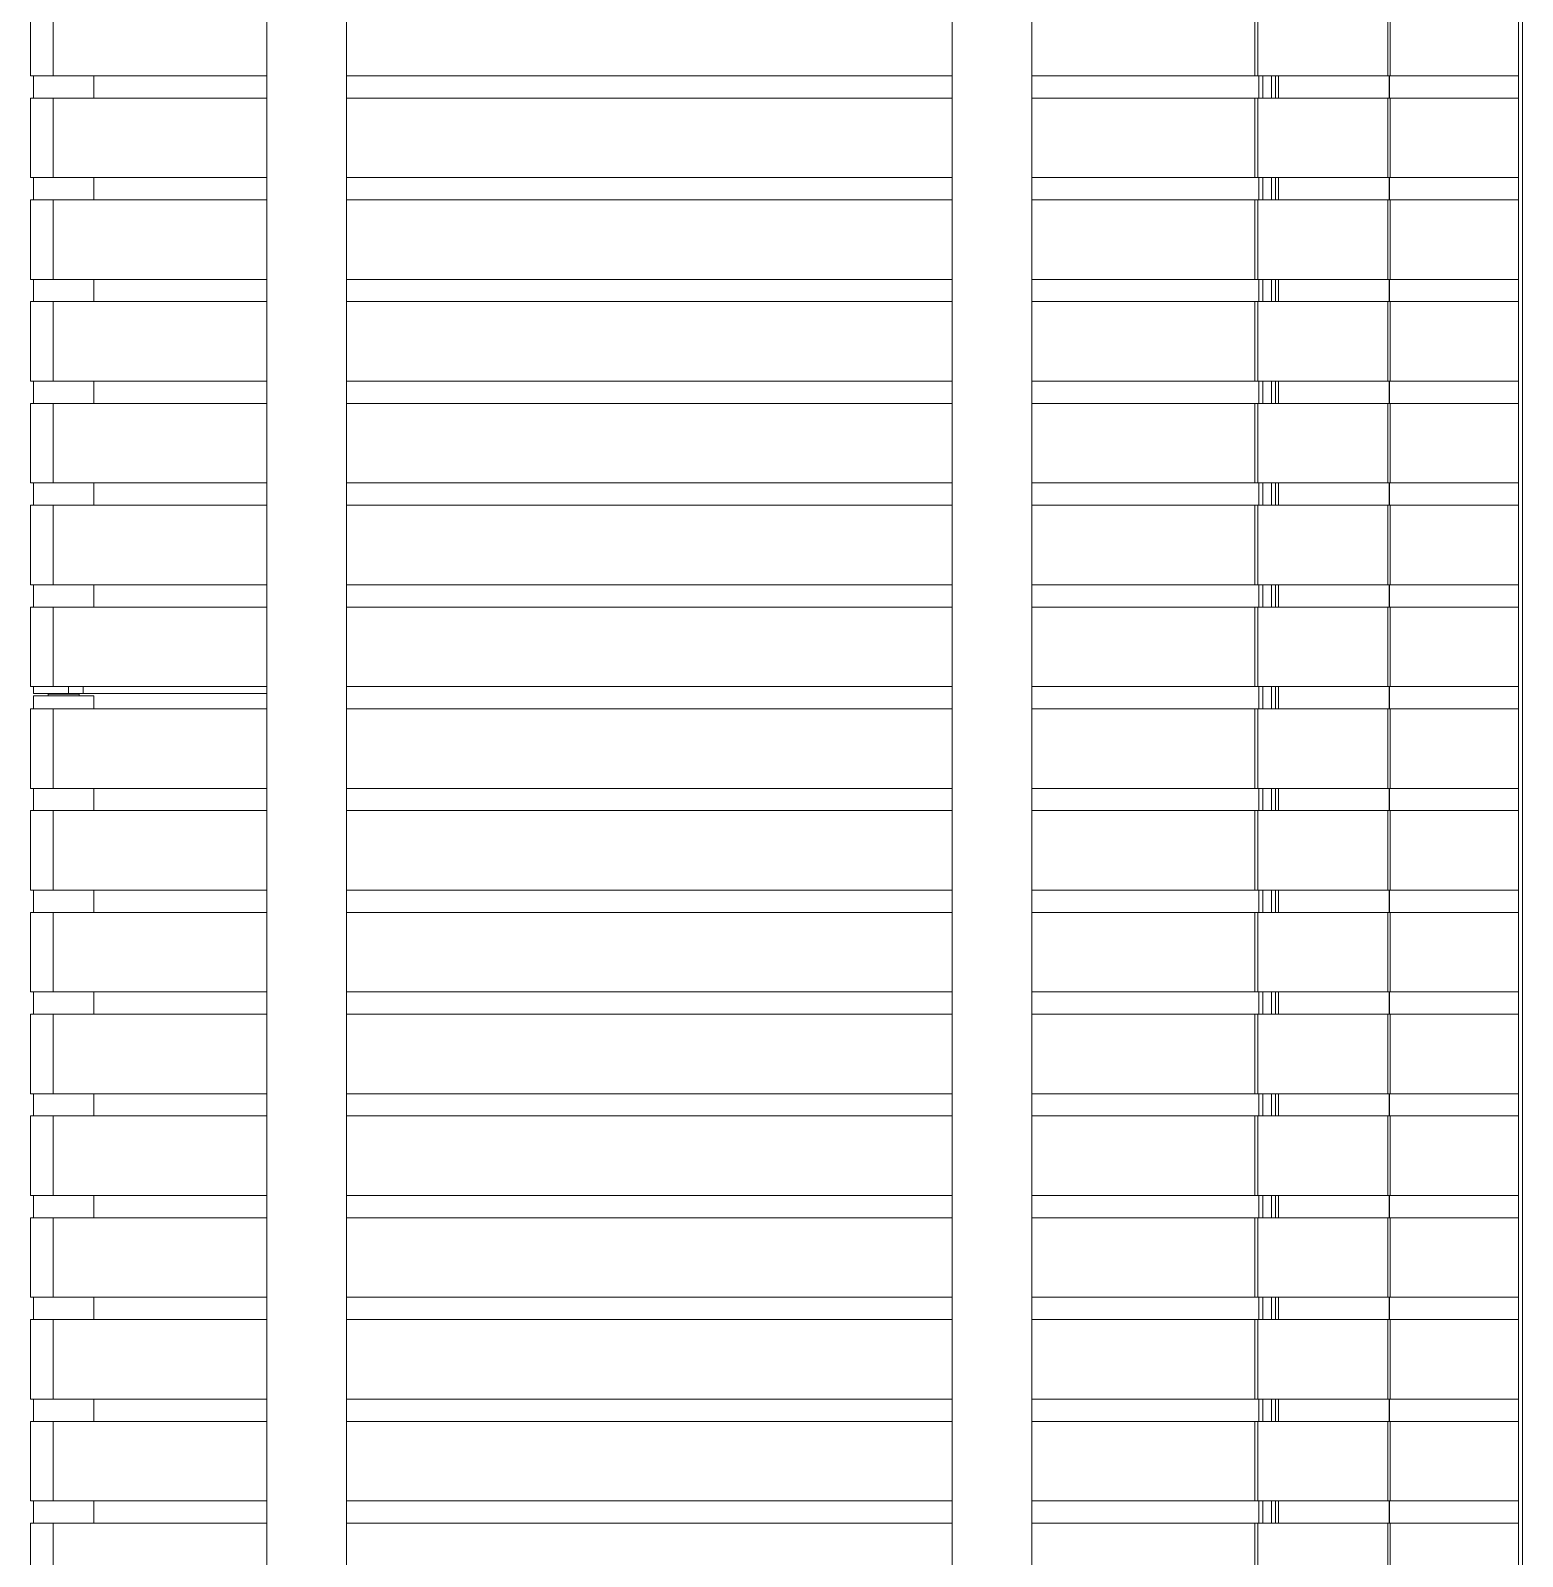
# Model space of a CAD drawing. Header units: millimetres. Extents: x 8553 to 58453, y 11523 to 43612.
# Drawn here: x 48689 to 49440, y 20939 to 21706 of the extents above; entities that cross this region are included whole.
import ezdxf

# ---------------------------------------------------------------- set-up
doc = ezdxf.new("R2010")
doc.units = ezdxf.units.MM

msp = doc.modelspace()

# ---------------------------------------------------------------- linework, layer by layer
at = {"linetype": 'Continuous', "lineweight": 15}
for p, q in [((49437.751, 19579.326), (49437.751, 22331.56)), ((49439.751, 22331.96), (49439.751, 19578.926)), ((48808.083, 22271.382), (48808.083, 19649.782)), ((48848.083, 19649.782), (48848.083, 22271.382)), ((49152.846, 22271.382), (49152.846, 19649.782)), ((49192.846, 19649.782), (49192.846, 22271.382)), ((48689.15, 21723.677), (48689.15, 21683.677)), ((48700.512, 21723.677), (48700.512, 21683.677)), ((49305.084, 21723.677), (49305.084, 21683.677)), ((49306.525, 21723.677), (49306.525, 21683.677)), ((49372.028, 21723.677), (49372.028, 21683.677)), ((49373.191, 21723.677), (49373.191, 21683.677)), ((48689.15, 21683.677), (48700.512, 21683.677)), ((48690.644, 21683.677), (48690.644, 21672.477)), ((48690.644, 21683.677), (48690.644, 21672.477)), ((48808.083, 21683.677), (48700.512, 21683.677)), ((48721.044, 21672.477), (48721.044, 21683.677)), ((48721.044, 21672.477), (48721.044, 21683.677)), ((49152.846, 21683.677), (48848.083, 21683.677)), ((49305.084, 21683.677), (49192.846, 21683.677)), ((49306.525, 21683.677), (49305.084, 21683.677)), ((49372.028, 21683.677), (49306.525, 21683.677)), ((49307.152, 21683.677), (49307.152, 21672.477)), ((49309.137, 21683.677), (49309.137, 21672.477)), ((49313.41, 21683.677), (49313.41, 21672.477)), ((49313.474, 21672.477), (49313.474, 21683.677)), ((49315.483, 21683.677), (49315.483, 21672.477)), ((49317.003, 21683.677), (49317.003, 21672.477)), ((49373.191, 21683.677), (49372.028, 21683.677)), ((49372.655, 21683.677), (49372.655, 21672.477)), ((49372.919, 21683.677), (49372.919, 21672.477)), ((49437.751, 21683.677), (49373.191, 21683.677)), ((48689.15, 21672.477), (48689.15, 21632.477)), ((48689.15, 21672.477), (48700.512, 21672.477)), ((48700.512, 21672.477), (48700.512, 21632.477)), ((48808.083, 21672.477), (48700.512, 21672.477)), ((49152.846, 21672.477), (48848.083, 21672.477)), ((49305.084, 21672.477), (49192.846, 21672.477)), ((49305.084, 21672.477), (49305.084, 21632.477)), ((49306.525, 21672.477), (49305.084, 21672.477)), ((49306.525, 21672.477), (49306.525, 21632.477)), ((49372.028, 21672.477), (49306.525, 21672.477)), ((49372.028, 21672.477), (49372.028, 21632.477)), ((49373.191, 21672.477), (49372.028, 21672.477)), ((49373.191, 21672.477), (49373.191, 21632.477)), ((49437.751, 21672.477), (49373.191, 21672.477)), ((48689.15, 21632.477), (48700.512, 21632.477)), ((48690.644, 21632.477), (48690.644, 21621.277)), ((48690.644, 21632.477), (48690.644, 21621.277)), ((48808.083, 21632.477), (48700.512, 21632.477)), ((48721.044, 21621.277), (48721.044, 21632.477)), ((48721.044, 21621.277), (48721.044, 21632.477)), ((49152.846, 21632.477), (48848.083, 21632.477)), ((49305.084, 21632.477), (49192.846, 21632.477)), ((49306.525, 21632.477), (49305.084, 21632.477)), ((49372.028, 21632.477), (49306.525, 21632.477)), ((49307.152, 21632.477), (49307.152, 21621.277)), ((49309.137, 21632.477), (49309.137, 21621.277)), ((49313.41, 21632.477), (49313.41, 21621.277)), ((49313.474, 21621.277), (49313.474, 21632.477)), ((49315.483, 21632.477), (49315.483, 21621.277)), ((49317.003, 21632.477), (49317.003, 21621.277)), ((49373.191, 21632.477), (49372.028, 21632.477)), ((49372.655, 21632.477), (49372.655, 21621.277)), ((49372.919, 21632.477), (49372.919, 21621.277)), ((49437.751, 21632.477), (49373.191, 21632.477)), ((48689.15, 21621.277), (48689.15, 21581.277)), ((48689.15, 21621.277), (48700.512, 21621.277)), ((48700.512, 21621.277), (48700.512, 21581.277)), ((48808.083, 21621.277), (48700.512, 21621.277)), ((49152.846, 21621.277), (48848.083, 21621.277)), ((49305.084, 21621.277), (49192.846, 21621.277)), ((49305.084, 21621.277), (49305.084, 21581.277)), ((49306.525, 21621.277), (49305.084, 21621.277)), ((49306.525, 21621.277), (49306.525, 21581.277)), ((49372.028, 21621.277), (49306.525, 21621.277)), ((49372.028, 21621.277), (49372.028, 21581.277)), ((49373.191, 21621.277), (49372.028, 21621.277)), ((49373.191, 21621.277), (49373.191, 21581.277)), ((49437.751, 21621.277), (49373.191, 21621.277)), ((48689.15, 21581.277), (48700.512, 21581.277)), ((48690.644, 21581.277), (48690.644, 21570.077)), ((48690.644, 21581.277), (48690.644, 21570.077)), ((48808.083, 21581.277), (48700.512, 21581.277)), ((48721.044, 21570.077), (48721.044, 21581.277)), ((48721.044, 21570.077), (48721.044, 21581.277)), ((49152.846, 21581.277), (48848.083, 21581.277)), ((49305.084, 21581.277), (49192.846, 21581.277)), ((49306.525, 21581.277), (49305.084, 21581.277)), ((49372.028, 21581.277), (49306.525, 21581.277)), ((49307.152, 21581.277), (49307.152, 21570.077)), ((49309.137, 21581.277), (49309.137, 21570.077)), ((49313.41, 21581.277), (49313.41, 21570.077)), ((49313.474, 21570.077), (49313.474, 21581.277)), ((49315.483, 21581.277), (49315.483, 21570.077)), ((49317.003, 21581.277), (49317.003, 21570.077)), ((49373.191, 21581.277), (49372.028, 21581.277)), ((49372.655, 21581.277), (49372.655, 21570.077)), ((49372.919, 21581.277), (49372.919, 21570.077)), ((49437.751, 21581.277), (49373.191, 21581.277)), ((48689.15, 21570.077), (48689.15, 21530.077)), ((48689.15, 21570.077), (48700.512, 21570.077)), ((48700.512, 21570.077), (48700.512, 21530.077)), ((48808.083, 21570.077), (48700.512, 21570.077)), ((49152.846, 21570.077), (48848.083, 21570.077)), ((49305.084, 21570.077), (49192.846, 21570.077)), ((49305.084, 21570.077), (49305.084, 21530.077)), ((49306.525, 21570.077), (49305.084, 21570.077)), ((49306.525, 21570.077), (49306.525, 21530.077)), ((49372.028, 21570.077), (49306.525, 21570.077)), ((49372.028, 21570.077), (49372.028, 21530.077)), ((49373.191, 21570.077), (49372.028, 21570.077)), ((49373.191, 21570.077), (49373.191, 21530.077)), ((49437.751, 21570.077), (49373.191, 21570.077)), ((48689.15, 21530.077), (48700.512, 21530.077)), ((48690.644, 21530.077), (48690.644, 21518.877)), ((48690.644, 21530.077), (48690.644, 21518.877)), ((48808.083, 21530.077), (48700.512, 21530.077)), ((48721.044, 21518.877), (48721.044, 21530.077)), ((48721.044, 21518.877), (48721.044, 21530.077)), ((49152.846, 21530.077), (48848.083, 21530.077)), ((49305.084, 21530.077), (49192.846, 21530.077)), ((49306.525, 21530.077), (49305.084, 21530.077)), ((49372.028, 21530.077), (49306.525, 21530.077)), ((49307.152, 21530.077), (49307.152, 21518.877)), ((49309.137, 21530.077), (49309.137, 21518.877)), ((49313.41, 21530.077), (49313.41, 21518.877)), ((49313.474, 21518.877), (49313.474, 21530.077)), ((49315.483, 21530.077), (49315.483, 21518.877)), ((49317.003, 21530.077), (49317.003, 21518.877)), ((49373.191, 21530.077), (49372.028, 21530.077)), ((49372.655, 21530.077), (49372.655, 21518.877)), ((49372.919, 21530.077), (49372.919, 21518.877)), ((49437.751, 21530.077), (49373.191, 21530.077)), ((48689.15, 21518.877), (48689.15, 21478.877)), ((48689.15, 21518.877), (48700.512, 21518.877)), ((48700.512, 21518.877), (48700.512, 21478.877)), ((48808.083, 21518.877), (48700.512, 21518.877)), ((49152.846, 21518.877), (48848.083, 21518.877)), ((49305.084, 21518.877), (49192.846, 21518.877)), ((49305.084, 21518.877), (49305.084, 21478.877)), ((49306.525, 21518.877), (49305.084, 21518.877)), ((49306.525, 21518.877), (49306.525, 21478.877)), ((49372.028, 21518.877), (49306.525, 21518.877)), ((49372.028, 21518.877), (49372.028, 21478.877)), ((49373.191, 21518.877), (49372.028, 21518.877)), ((49373.191, 21518.877), (49373.191, 21478.877)), ((49437.751, 21518.877), (49373.191, 21518.877)), ((48689.15, 21478.877), (48700.512, 21478.877)), ((48690.644, 21478.877), (48690.644, 21467.677)), ((48690.644, 21478.877), (48690.644, 21467.677)), ((48808.083, 21478.877), (48700.512, 21478.877)), ((48721.044, 21467.677), (48721.044, 21478.877)), ((48721.044, 21467.677), (48721.044, 21478.877)), ((49152.846, 21478.877), (48848.083, 21478.877)), ((49305.084, 21478.877), (49192.846, 21478.877)), ((49306.525, 21478.877), (49305.084, 21478.877)), ((49372.028, 21478.877), (49306.525, 21478.877)), ((49307.152, 21478.877), (49307.152, 21467.677)), ((49309.137, 21478.877), (49309.137, 21467.677)), ((49313.41, 21478.877), (49313.41, 21467.677)), ((49313.474, 21467.677), (49313.474, 21478.877)), ((49315.483, 21478.877), (49315.483, 21467.677)), ((49317.003, 21478.877), (49317.003, 21467.677)), ((49373.191, 21478.877), (49372.028, 21478.877)), ((49372.655, 21478.877), (49372.655, 21467.677)), ((49372.919, 21478.877), (49372.919, 21467.677)), ((49437.751, 21478.877), (49373.191, 21478.877)), ((48689.15, 21467.677), (48689.15, 21427.677)), ((48689.15, 21467.677), (48700.512, 21467.677)), ((48700.512, 21467.677), (48700.512, 21427.677)), ((48808.083, 21467.677), (48700.512, 21467.677)), ((49152.846, 21467.677), (48848.083, 21467.677)), ((49305.084, 21467.677), (49192.846, 21467.677)), ((49305.084, 21467.677), (49305.084, 21427.677)), ((49306.525, 21467.677), (49305.084, 21467.677)), ((49306.525, 21467.677), (49306.525, 21427.677)), ((49372.028, 21467.677), (49306.525, 21467.677)), ((49372.028, 21467.677), (49372.028, 21427.677)), ((49373.191, 21467.677), (49372.028, 21467.677)), ((49373.191, 21467.677), (49373.191, 21427.677)), ((49437.751, 21467.677), (49373.191, 21467.677)), ((48689.15, 21427.677), (48700.512, 21427.677)), ((48690.644, 21427.677), (48690.644, 21416.477)), ((48690.644, 21427.677), (48690.644, 21416.477)), ((48808.083, 21427.677), (48700.512, 21427.677)), ((48721.044, 21416.477), (48721.044, 21427.677)), ((48721.044, 21416.477), (48721.044, 21427.677)), ((49152.846, 21427.677), (48848.083, 21427.677)), ((49305.084, 21427.677), (49192.846, 21427.677)), ((49306.525, 21427.677), (49305.084, 21427.677)), ((49372.028, 21427.677), (49306.525, 21427.677)), ((49307.152, 21427.677), (49307.152, 21416.477)), ((49309.137, 21427.677), (49309.137, 21416.477)), ((49313.41, 21427.677), (49313.41, 21416.477)), ((49313.474, 21416.477), (49313.474, 21427.677)), ((49315.483, 21427.677), (49315.483, 21416.477)), ((49317.003, 21427.677), (49317.003, 21416.477)), ((49373.191, 21427.677), (49372.028, 21427.677)), ((49372.655, 21427.677), (49372.655, 21416.477)), ((49372.919, 21427.677), (49372.919, 21416.477)), ((49437.751, 21427.677), (49373.191, 21427.677)), ((48689.15, 21416.477), (48689.15, 21376.477)), ((48689.15, 21416.477), (48700.512, 21416.477)), ((48700.512, 21416.477), (48700.512, 21376.477)), ((48808.083, 21416.477), (48700.512, 21416.477)), ((49152.846, 21416.477), (48848.083, 21416.477)), ((49305.084, 21416.477), (49192.846, 21416.477)), ((49305.084, 21416.477), (49305.084, 21376.477)), ((49306.525, 21416.477), (49305.084, 21416.477)), ((49306.525, 21416.477), (49306.525, 21376.477)), ((49372.028, 21416.477), (49306.525, 21416.477)), ((49372.028, 21416.477), (49372.028, 21376.477)), ((49373.191, 21416.477), (49372.028, 21416.477)), ((49373.191, 21416.477), (49373.191, 21376.477)), ((49437.751, 21416.477), (49373.191, 21416.477)), ((48689.15, 21376.477), (48700.512, 21376.477)), ((48690.644, 21376.477), (48690.644, 21373.043)), ((48808.083, 21376.477), (48700.512, 21376.477)), ((48708.339, 21373.043), (48708.339, 21376.477)), ((48715.571, 21376.477), (48715.571, 21373.043)), ((49152.846, 21376.477), (48848.083, 21376.477)), ((49305.084, 21376.477), (49192.846, 21376.477)), ((49306.525, 21376.477), (49305.084, 21376.477)), ((49372.028, 21376.477), (49306.525, 21376.477)), ((49307.152, 21376.477), (49307.152, 21365.277)), ((49309.137, 21376.477), (49309.137, 21365.277)), ((49313.41, 21376.477), (49313.41, 21365.277)), ((49313.474, 21365.277), (49313.474, 21376.477)), ((49315.483, 21376.477), (49315.483, 21365.277)), ((49317.003, 21376.477), (49317.003, 21365.277)), ((49373.191, 21376.477), (49372.028, 21376.477)), ((49372.655, 21376.477), (49372.655, 21365.277)), ((49372.919, 21376.477), (49372.919, 21365.277)), ((49437.751, 21376.477), (49373.191, 21376.477)), ((48690.644, 21373.043), (48708.339, 21373.043)), ((48690.644, 21371.843), (48690.644, 21365.277)), ((48690.644, 21371.843), (48691.716, 21371.843)), ((48691.716, 21371.843), (48721.044, 21371.843)), ((48698.444, 21373.043), (48698.044, 21372.643)), ((48698.044, 21372.643), (48698.044, 21371.843)), ((48698.044, 21372.643), (48712.269, 21372.643)), ((48715.571, 21373.043), (48708.339, 21373.043)), ((48712.269, 21372.643), (48713.644, 21372.643)), ((48713.644, 21372.643), (48713.244, 21373.043)), ((48713.644, 21371.843), (48713.644, 21372.643)), ((48715.571, 21373.043), (48808.083, 21373.043)), ((48721.044, 21365.277), (48721.044, 21371.843)), ((48689.15, 21365.277), (48689.15, 21325.277)), ((48689.15, 21365.277), (48700.512, 21365.277)), ((48700.512, 21365.277), (48700.512, 21325.277)), ((48808.083, 21365.277), (48700.512, 21365.277)), ((49152.846, 21365.277), (48848.083, 21365.277)), ((49305.084, 21365.277), (49192.846, 21365.277)), ((49305.084, 21365.277), (49305.084, 21325.277)), ((49306.525, 21365.277), (49305.084, 21365.277)), ((49306.525, 21365.277), (49306.525, 21325.277)), ((49372.028, 21365.277), (49306.525, 21365.277)), ((49372.028, 21365.277), (49372.028, 21325.277)), ((49373.191, 21365.277), (49372.028, 21365.277)), ((49373.191, 21365.277), (49373.191, 21325.277)), ((49437.751, 21365.277), (49373.191, 21365.277)), ((48689.15, 21325.277), (48700.512, 21325.277)), ((48690.644, 21325.277), (48690.644, 21314.077)), ((48808.083, 21325.277), (48700.512, 21325.277)), ((48721.044, 21314.077), (48721.044, 21325.277)), ((49152.846, 21325.277), (48848.083, 21325.277)), ((49305.084, 21325.277), (49192.846, 21325.277)), ((49306.525, 21325.277), (49305.084, 21325.277)), ((49372.028, 21325.277), (49306.525, 21325.277)), ((49307.152, 21325.277), (49307.152, 21314.077)), ((49309.137, 21325.277), (49309.137, 21314.077)), ((49313.41, 21325.277), (49313.41, 21314.077)), ((49313.474, 21314.077), (49313.474, 21325.277)), ((49315.483, 21325.277), (49315.483, 21314.077)), ((49317.003, 21325.277), (49317.003, 21314.077)), ((49373.191, 21325.277), (49372.028, 21325.277)), ((49372.655, 21325.277), (49372.655, 21314.077)), ((49372.919, 21325.277), (49372.919, 21314.077)), ((49437.751, 21325.277), (49373.191, 21325.277)), ((48689.15, 21314.077), (48689.15, 21274.077)), ((48689.15, 21314.077), (48700.512, 21314.077)), ((48700.512, 21314.077), (48700.512, 21274.077)), ((48808.083, 21314.077), (48700.512, 21314.077)), ((49152.846, 21314.077), (48848.083, 21314.077)), ((49305.084, 21314.077), (49192.846, 21314.077)), ((49305.084, 21314.077), (49305.084, 21274.077)), ((49306.525, 21314.077), (49305.084, 21314.077)), ((49306.525, 21314.077), (49306.525, 21274.077)), ((49372.028, 21314.077), (49306.525, 21314.077)), ((49372.028, 21314.077), (49372.028, 21274.077)), ((49373.191, 21314.077), (49372.028, 21314.077)), ((49373.191, 21314.077), (49373.191, 21274.077)), ((49437.751, 21314.077), (49373.191, 21314.077)), ((48689.15, 21274.077), (48700.512, 21274.077)), ((48690.644, 21274.077), (48690.644, 21262.877)), ((48808.083, 21274.077), (48700.512, 21274.077)), ((48721.044, 21262.877), (48721.044, 21274.077)), ((49152.846, 21274.077), (48848.083, 21274.077)), ((49305.084, 21274.077), (49192.846, 21274.077)), ((49306.525, 21274.077), (49305.084, 21274.077)), ((49372.028, 21274.077), (49306.525, 21274.077)), ((49307.152, 21274.077), (49307.152, 21262.877)), ((49309.137, 21274.077), (49309.137, 21262.877)), ((49313.41, 21274.077), (49313.41, 21262.877)), ((49313.474, 21262.877), (49313.474, 21274.077)), ((49315.483, 21274.077), (49315.483, 21262.877)), ((49317.003, 21274.077), (49317.003, 21262.877)), ((49373.191, 21274.077), (49372.028, 21274.077)), ((49372.655, 21274.077), (49372.655, 21262.877)), ((49372.919, 21274.077), (49372.919, 21262.877)), ((49437.751, 21274.077), (49373.191, 21274.077)), ((48689.15, 21262.877), (48689.15, 21222.877)), ((48689.15, 21262.877), (48700.512, 21262.877)), ((48700.512, 21262.877), (48700.512, 21222.877)), ((48808.083, 21262.877), (48700.512, 21262.877)), ((49152.846, 21262.877), (48848.083, 21262.877)), ((49305.084, 21262.877), (49192.846, 21262.877)), ((49305.084, 21262.877), (49305.084, 21222.877)), ((49306.525, 21262.877), (49305.084, 21262.877)), ((49306.525, 21262.877), (49306.525, 21222.877)), ((49372.028, 21262.877), (49306.525, 21262.877)), ((49372.028, 21262.877), (49372.028, 21222.877)), ((49373.191, 21262.877), (49372.028, 21262.877)), ((49373.191, 21262.877), (49373.191, 21222.877)), ((49437.751, 21262.877), (49373.191, 21262.877)), ((48689.15, 21222.877), (48700.512, 21222.877)), ((48690.644, 21222.877), (48690.644, 21211.677)), ((48808.083, 21222.877), (48700.512, 21222.877)), ((48721.044, 21211.677), (48721.044, 21222.877)), ((49152.846, 21222.877), (48848.083, 21222.877)), ((49305.084, 21222.877), (49192.846, 21222.877)), ((49306.525, 21222.877), (49305.084, 21222.877)), ((49372.028, 21222.877), (49306.525, 21222.877)), ((49307.152, 21222.877), (49307.152, 21211.677)), ((49309.137, 21222.877), (49309.137, 21211.677)), ((49313.41, 21222.877), (49313.41, 21211.677)), ((49313.474, 21211.677), (49313.474, 21222.877)), ((49315.483, 21222.877), (49315.483, 21211.677)), ((49317.003, 21222.877), (49317.003, 21211.677)), ((49373.191, 21222.877), (49372.028, 21222.877)), ((49372.655, 21222.877), (49372.655, 21211.677)), ((49372.919, 21222.877), (49372.919, 21211.677)), ((49437.751, 21222.877), (49373.191, 21222.877)), ((48689.15, 21211.677), (48689.15, 21171.677)), ((48689.15, 21211.677), (48700.512, 21211.677)), ((48700.512, 21211.677), (48700.512, 21171.677)), ((48808.083, 21211.677), (48700.512, 21211.677)), ((49152.846, 21211.677), (48848.083, 21211.677)), ((49305.084, 21211.677), (49192.846, 21211.677)), ((49305.084, 21211.677), (49305.084, 21171.677)), ((49306.525, 21211.677), (49305.084, 21211.677)), ((49306.525, 21211.677), (49306.525, 21171.677)), ((49372.028, 21211.677), (49306.525, 21211.677)), ((49372.028, 21211.677), (49372.028, 21171.677)), ((49373.191, 21211.677), (49372.028, 21211.677)), ((49373.191, 21211.677), (49373.191, 21171.677)), ((49437.751, 21211.677), (49373.191, 21211.677)), ((48689.15, 21171.677), (48700.512, 21171.677)), ((48690.644, 21171.677), (48690.644, 21160.477)), ((48808.083, 21171.677), (48700.512, 21171.677)), ((48721.044, 21160.477), (48721.044, 21171.677)), ((49152.846, 21171.677), (48848.083, 21171.677)), ((49305.084, 21171.677), (49192.846, 21171.677)), ((49306.525, 21171.677), (49305.084, 21171.677)), ((49372.028, 21171.677), (49306.525, 21171.677)), ((49307.152, 21171.677), (49307.152, 21160.477)), ((49309.137, 21171.677), (49309.137, 21160.477)), ((49313.41, 21171.677), (49313.41, 21160.477)), ((49313.474, 21160.477), (49313.474, 21171.677)), ((49315.483, 21171.677), (49315.483, 21160.477)), ((49317.003, 21171.677), (49317.003, 21160.477)), ((49373.191, 21171.677), (49372.028, 21171.677)), ((49372.655, 21171.677), (49372.655, 21160.477)), ((49372.919, 21171.677), (49372.919, 21160.477)), ((49437.751, 21171.677), (49373.191, 21171.677)), ((48689.15, 21160.477), (48689.15, 21120.477)), ((48689.15, 21160.477), (48700.512, 21160.477)), ((48700.512, 21160.477), (48700.512, 21120.477)), ((48808.083, 21160.477), (48700.512, 21160.477)), ((49152.846, 21160.477), (48848.083, 21160.477)), ((49305.084, 21160.477), (49192.846, 21160.477)), ((49305.084, 21160.477), (49305.084, 21120.477)), ((49306.525, 21160.477), (49305.084, 21160.477)), ((49306.525, 21160.477), (49306.525, 21120.477)), ((49372.028, 21160.477), (49306.525, 21160.477)), ((49372.028, 21160.477), (49372.028, 21120.477)), ((49373.191, 21160.477), (49372.028, 21160.477)), ((49373.191, 21160.477), (49373.191, 21120.477)), ((49437.751, 21160.477), (49373.191, 21160.477)), ((48689.15, 21120.477), (48700.512, 21120.477)), ((48690.644, 21120.477), (48690.644, 21109.277)), ((48808.083, 21120.477), (48700.512, 21120.477)), ((48721.044, 21109.277), (48721.044, 21120.477)), ((49152.846, 21120.477), (48848.083, 21120.477)), ((49305.084, 21120.477), (49192.846, 21120.477)), ((49306.525, 21120.477), (49305.084, 21120.477)), ((49372.028, 21120.477), (49306.525, 21120.477)), ((49307.152, 21120.477), (49307.152, 21109.277)), ((49309.137, 21120.477), (49309.137, 21109.277)), ((49313.41, 21120.477), (49313.41, 21109.277)), ((49313.474, 21109.277), (49313.474, 21120.477)), ((49315.483, 21120.477), (49315.483, 21109.277)), ((49317.003, 21120.477), (49317.003, 21109.277)), ((49373.191, 21120.477), (49372.028, 21120.477)), ((49372.655, 21120.477), (49372.655, 21109.277)), ((49372.919, 21120.477), (49372.919, 21109.277)), ((49437.751, 21120.477), (49373.191, 21120.477)), ((48689.15, 21109.277), (48689.15, 21069.277)), ((48689.15, 21109.277), (48700.512, 21109.277)), ((48700.512, 21109.277), (48700.512, 21069.277)), ((48808.083, 21109.277), (48700.512, 21109.277)), ((49152.846, 21109.277), (48848.083, 21109.277)), ((49305.084, 21109.277), (49192.846, 21109.277)), ((49305.084, 21109.277), (49305.084, 21069.277)), ((49306.525, 21109.277), (49305.084, 21109.277)), ((49306.525, 21109.277), (49306.525, 21069.277)), ((49372.028, 21109.277), (49306.525, 21109.277)), ((49372.028, 21109.277), (49372.028, 21069.277)), ((49373.191, 21109.277), (49372.028, 21109.277)), ((49373.191, 21109.277), (49373.191, 21069.277)), ((49437.751, 21109.277), (49373.191, 21109.277)), ((48689.15, 21069.277), (48700.512, 21069.277)), ((48690.644, 21069.277), (48690.644, 21058.077)), ((48808.083, 21069.277), (48700.512, 21069.277)), ((48721.044, 21058.077), (48721.044, 21069.277)), ((49152.846, 21069.277), (48848.083, 21069.277)), ((49305.084, 21069.277), (49192.846, 21069.277)), ((49306.525, 21069.277), (49305.084, 21069.277)), ((49372.028, 21069.277), (49306.525, 21069.277)), ((49307.152, 21069.277), (49307.152, 21058.077)), ((49309.137, 21069.277), (49309.137, 21058.077)), ((49313.41, 21069.277), (49313.41, 21058.077)), ((49313.474, 21058.077), (49313.474, 21069.277)), ((49315.483, 21069.277), (49315.483, 21058.077)), ((49317.003, 21069.277), (49317.003, 21058.077)), ((49373.191, 21069.277), (49372.028, 21069.277)), ((49372.655, 21069.277), (49372.655, 21058.077)), ((49372.919, 21069.277), (49372.919, 21058.077)), ((49437.751, 21069.277), (49373.191, 21069.277)), ((48689.15, 21058.077), (48689.15, 21018.077)), ((48689.15, 21058.077), (48700.512, 21058.077)), ((48700.512, 21058.077), (48700.512, 21018.077)), ((48808.083, 21058.077), (48700.512, 21058.077)), ((49152.846, 21058.077), (48848.083, 21058.077)), ((49305.084, 21058.077), (49192.846, 21058.077)), ((49305.084, 21058.077), (49305.084, 21018.077)), ((49306.525, 21058.077), (49305.084, 21058.077)), ((49306.525, 21058.077), (49306.525, 21018.077)), ((49372.028, 21058.077), (49306.525, 21058.077)), ((49372.028, 21058.077), (49372.028, 21018.077)), ((49373.191, 21058.077), (49372.028, 21058.077)), ((49373.191, 21058.077), (49373.191, 21018.077)), ((49437.751, 21058.077), (49373.191, 21058.077)), ((48689.15, 21018.077), (48700.512, 21018.077)), ((48690.644, 21018.077), (48690.644, 21006.877)), ((48808.083, 21018.077), (48700.512, 21018.077)), ((48721.044, 21006.877), (48721.044, 21018.077)), ((49152.846, 21018.077), (48848.083, 21018.077)), ((49305.084, 21018.077), (49192.846, 21018.077)), ((49306.525, 21018.077), (49305.084, 21018.077)), ((49372.028, 21018.077), (49306.525, 21018.077)), ((49307.152, 21018.077), (49307.152, 21006.877)), ((49309.137, 21018.077), (49309.137, 21006.877)), ((49313.41, 21018.077), (49313.41, 21006.877)), ((49313.474, 21006.877), (49313.474, 21018.077)), ((49315.483, 21018.077), (49315.483, 21006.877)), ((49317.003, 21018.077), (49317.003, 21006.877)), ((49373.191, 21018.077), (49372.028, 21018.077)), ((49372.655, 21018.077), (49372.655, 21006.877)), ((49372.919, 21018.077), (49372.919, 21006.877)), ((49437.751, 21018.077), (49373.191, 21018.077)), ((48689.15, 21006.877), (48689.15, 20966.877)), ((48689.15, 21006.877), (48700.512, 21006.877)), ((48700.512, 21006.877), (48700.512, 20966.877)), ((48808.083, 21006.877), (48700.512, 21006.877)), ((49152.846, 21006.877), (48848.083, 21006.877)), ((49305.084, 21006.877), (49192.846, 21006.877)), ((49305.084, 21006.877), (49305.084, 20966.877)), ((49306.525, 21006.877), (49305.084, 21006.877)), ((49306.525, 21006.877), (49306.525, 20966.877)), ((49372.028, 21006.877), (49306.525, 21006.877)), ((49372.028, 21006.877), (49372.028, 20966.877)), ((49373.191, 21006.877), (49372.028, 21006.877)), ((49373.191, 21006.877), (49373.191, 20966.877)), ((49437.751, 21006.877), (49373.191, 21006.877)), ((48689.15, 20966.877), (48700.512, 20966.877)), ((48690.644, 20966.877), (48690.644, 20955.677)), ((48808.083, 20966.877), (48700.512, 20966.877)), ((48721.044, 20955.677), (48721.044, 20966.877)), ((49152.846, 20966.877), (48848.083, 20966.877)), ((49305.084, 20966.877), (49192.846, 20966.877)), ((49306.525, 20966.877), (49305.084, 20966.877)), ((49372.028, 20966.877), (49306.525, 20966.877)), ((49307.152, 20966.877), (49307.152, 20955.677)), ((49309.137, 20966.877), (49309.137, 20955.677)), ((49313.41, 20966.877), (49313.41, 20955.677)), ((49313.474, 20955.677), (49313.474, 20966.877)), ((49315.483, 20966.877), (49315.483, 20955.677)), ((49317.003, 20966.877), (49317.003, 20955.677)), ((49373.191, 20966.877), (49372.028, 20966.877)), ((49372.655, 20966.877), (49372.655, 20955.677)), ((49372.919, 20966.877), (49372.919, 20955.677)), ((49437.751, 20966.877), (49373.191, 20966.877)), ((48689.15, 20955.677), (48689.15, 20915.677)), ((48689.15, 20955.677), (48700.512, 20955.677)), ((48700.512, 20955.677), (48700.512, 20915.677)), ((48808.083, 20955.677), (48700.512, 20955.677)), ((49152.846, 20955.677), (48848.083, 20955.677)), ((49305.084, 20955.677), (49192.846, 20955.677)), ((49305.084, 20955.677), (49305.084, 20915.677)), ((49306.525, 20955.677), (49305.084, 20955.677)), ((49306.525, 20955.677), (49306.525, 20915.677)), ((49372.028, 20955.677), (49306.525, 20955.677)), ((49372.028, 20955.677), (49372.028, 20915.677)), ((49373.191, 20955.677), (49372.028, 20955.677)), ((49373.191, 20955.677), (49373.191, 20915.677)), ((49437.751, 20955.677), (49373.191, 20955.677))]:
    msp.add_line(p, q, dxfattribs=at)

doc.saveas('drawing.dxf')
